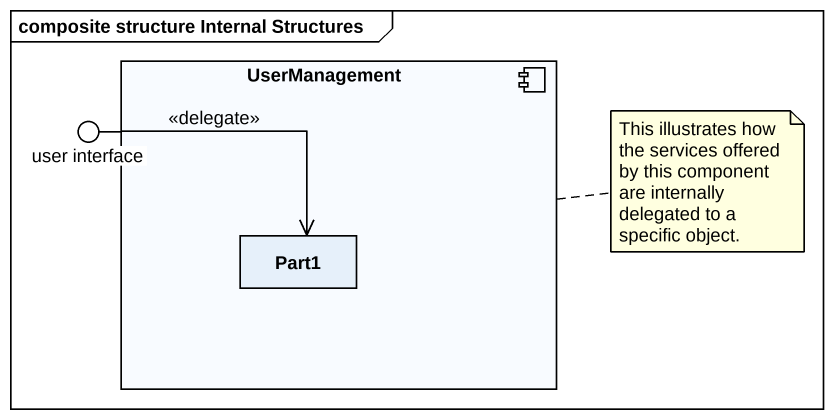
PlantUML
@startuml
mainframe composite structure Internal Structures
component UserManagement {
  rectangle Part1
}
() "user interface" as user_interface
UserManagement -left- user_interface
user_interface --> Part1 : <<delegate>>
note right of UserManagement : This illustrates how the services offered by this component are internally delegated to a specific object.
@enduml
